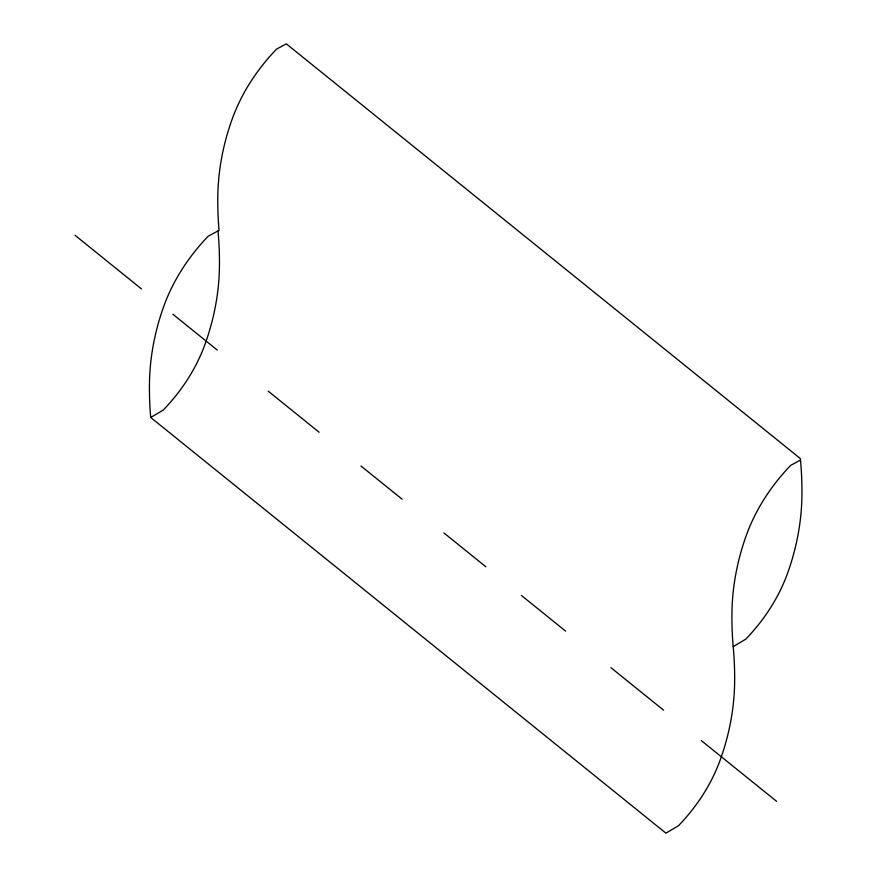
<?xml version="1.0" encoding="UTF-8"?>
<svg xmlns="http://www.w3.org/2000/svg" width="877" height="877" viewBox="0 0 877 877"><rect width="100%" height="100%" fill="white"/><g stroke="black" fill="none" stroke-linecap="round" stroke-linejoin="round"><path stroke-width="1.32" d="M800.482 460.085L790.692 465.358A218.79 177.899 -16.6 0 0 746.108 535.924A322.714 262.398 -16.6 0 0 731.933 612.946A487.524 396.415 -16.6 0 0 733.194 646.623A487.524 396.415 -16.6 0 1 734.63 682.24A322.714 262.398 -16.6 0 1 720.466 759.263A206.051 167.54 -16.6 0 1 678.469 825.728L665.906 833.15L150.712 417.474L163.275 410.052A206.051 167.54 -16.6 0 0 205.262 343.587A322.714 262.398 -16.6 0 0 219.436 266.564A487.524 396.415 -16.6 0 0 218 230.947M733.194 646.623L745.757 639.19A206.051 167.54 -16.6 0 0 787.754 572.736A322.714 262.398 -16.6 0 0 801.918 495.702A487.524 396.415 -16.6 0 0 800.339 458.561L286.33 43.85L276.54 49.112A218.79 177.899 -16.6 0 0 231.956 119.678A322.714 262.398 -16.6 0 0 217.792 196.711A487.524 396.415 -16.6 0 0 219.053 230.377L208.2 236.209A218.79 177.899 -16.6 0 0 163.615 306.775A322.714 262.398 -16.6 0 0 149.452 383.808A487.524 396.415 -16.6 0 0 150.712 417.474M75.082 235.343L141.46 288.895M172.857 314.229L217.255 350.044M268.252 391.197L319.14 432.251M360.951 465.983L402.17 499.243M443.981 532.986L485.913 566.805M521.398 595.439L565.621 631.122M610.929 667.671L663.582 710.162M701.315 740.605L776.649 801.381"/></g></svg>
